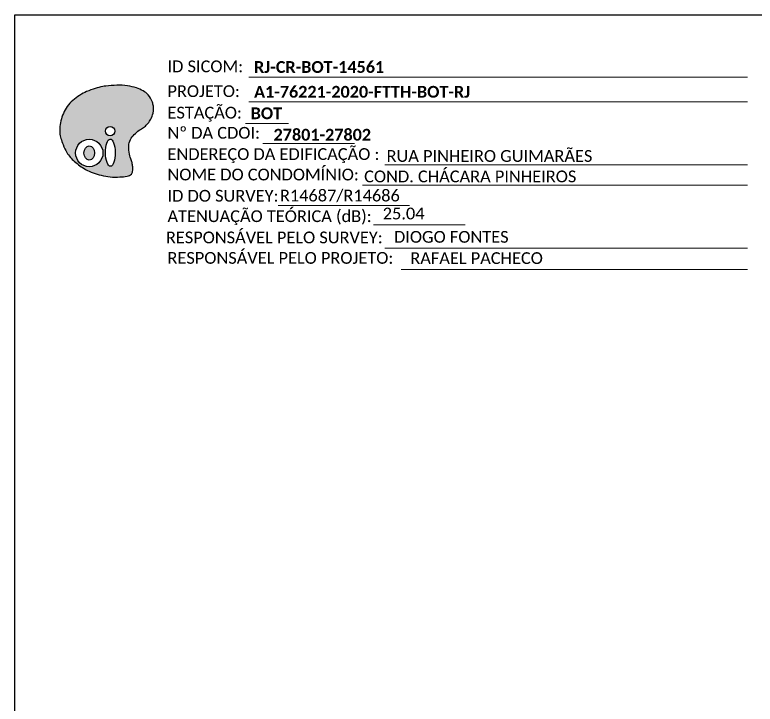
# Model space of a CAD drawing. Header units: millimetres. Extents: x 688550 to 690417, y 7458888 to 7459543.
# Drawn here: x 689490.3 to 689666.3, y 7459379.4 to 7459543.2 of the extents above; entities that cross this region are included whole.
import ezdxf
from ezdxf.enums import TextEntityAlignment as Align

# ---------------------------------------------------------------- set-up
doc = ezdxf.new("R2010")
doc.units = ezdxf.units.MM
doc.header["$LTSCALE"] = 3
doc.header["$MEASUREMENT"] = 0
doc.styles.add('WMF-Calibri0', font='calibri.ttf')
doc.styles.add('WMF-Calibri1', font='calibrib.ttf')

# ---------------------------------------------------------------- blocks, each defined once
blk = doc.blocks.new('OI')
h = blk.add_hatch(color=40)
edge = h.paths.add_edge_path()
edge.add_spline(control_points=[(4.352, -0.671), (3.924, -0.992), (3.259, -1.501), (2.812, -2.595), (2.898, -3.503), (3.058, -4.274), (3.313, -4.851), (3.374, -5.387), (3.404, -5.881), (3.204, -6.395), (2.54, -6.612), (1.652, -6.633), (0.55, -6.671), (-0.559, -6.424), (-1.608, -6.141), (-2.775, -5.605), (-3.919, -4.768), (-4.891, -3.696), (-5.342, -2.648), (-5.602, -1.941), (-5.845, -0.956), (-5.708, 0.468), (-5.098, 2.023), (-4.143, 3.016), (-3.298, 3.615), (-2.366, 4.158), (-1.364, 4.442), (-0.562, 4.704), (0.794, 4.853), (2.235, 4.968), (3.79, 4.573), (4.666, 4.21), (5.436, 3.65), (5.762, 2.995), (6.035, 2.214), (6.01, 1.456), (5.718, 0.636), (5.313, 0.075), (4.875, -0.377), (4.508, -0.555), (4.352, -0.671)], knot_values=[0, 0, 0, 0, 1.60434, 2.417191, 3.427595, 4.282808, 4.776746, 5.304182, 5.888771, 6.258406, 6.858137, 7.79129, 8.986195, 10.124242, 11.187857, 12.242908, 13.953784, 15.414161, 16.515391, 17.349188, 17.675853, 19.552021, 21.515531, 22.568638, 23.63245, 24.621084, 25.782718, 26.745347, 27.142653, 29.870543, 31.004649, 31.921532, 32.709589, 33.801391, 34.042471, 35.192333, 35.971461, 36.628871, 37.254359, 37.836911, 37.836911, 37.836911, 37.836911], degree=3, periodic=0)
h.paths.add_polyline_path([(1.129, -0.874, -1), (-0.045, -0.874, -1)], flags=16)
edge = h.paths.add_edge_path(flags=16)
edge.add_ellipse((0.562, -3.586), major_axis=(-0.023, 1.71), ratio=0.361305, start_angle=0, end_angle=360)
h.paths.add_polyline_path([(-0.362, -3.62, -1), (-3.798, -3.62, -1)], flags=16)
edge = h.paths.add_edge_path(flags=0)
edge.add_ellipse((-2.08, -3.62), major_axis=(0, 0.885), ratio=0.758294, start_angle=0, end_angle=360)
at = {"color": 40}
for centre, radius in [((0.542, -0.874), 0.587), ((-2.08, -3.62), 1.718)]:
    blk.add_circle(centre, radius, dxfattribs=at)
blk.add_ellipse((-2.08, -3.62), major_axis=(0, 0.885), ratio=0.758294, start_param=-3.141592653589792, end_param=3.141592653589792, dxfattribs=at)
blk.add_ellipse((0.562, -3.586), major_axis=(-0.023, 1.71), ratio=0.361305, dxfattribs=at)
at = {"color": 40, "start_tangent": (-0.800898, -0.598801), "end_tangent": (-0.800898, -0.598801)}
blk.add_spline([(4.352, -0.671), (3.196, -1.783), (2.897, -2.539), (2.922, -3.549), (3.119, -4.381), (3.285, -4.847), (3.367, -5.368), (3.355, -5.952), (3.202, -6.289), (2.662, -6.549), (1.733, -6.633), (0.538, -6.62), (-0.581, -6.41), (-1.602, -6.112), (-2.561, -5.673), (-3.947, -4.67), (-4.894, -3.558), (-5.366, -2.563), (-5.639, -1.775), (-5.716, -1.458), (-5.627, 0.416), (-4.845, 2.218), (-4.126, 2.987), (-3.268, 3.616), (-2.402, 4.093), (-1.302, 4.468), (-0.373, 4.717), (0.022, 4.768), (2.749, 4.8), (3.85, 4.527), (4.689, 4.158), (5.312, 3.675), (5.853, 2.727), (5.93, 2.498), (5.936, 1.348), (5.669, 0.616), (5.294, 0.076), (4.843, -0.357), (4.352, -0.671)], degree=3, dxfattribs=at)

msp = doc.modelspace()

# ---------------------------------------------------------------- linework, layer by layer
msp.add_lwpolyline([(689490.27, 7459543.25), (690416.91, 7459543.25), (690416.91, 7458888.05), (689490.27, 7458888.05)], close=True)
at = {"color": 7, "lineweight": 0}
for points in [[(689545.9, 7459528.43), (689664.42, 7459528.43)], [(689545.9, 7459522.55), (689664.42, 7459522.55)], [(689545.1, 7459517.43), (689555.31, 7459517.43)], [(689549.25, 7459512.64), (689571, 7459512.64)], [(689578.22, 7459507.59), (689664.42, 7459507.59)], [(689572.9, 7459502.74), (689664.42, 7459502.74)], [(689552.87, 7459497.96), (689584.09, 7459497.96)], [(689575.54, 7459493.33), (689597.29, 7459493.33)], [(689578.22, 7459487.78), (689664.42, 7459487.78)], [(689582.1, 7459482.73), (689664.42, 7459482.73)]]:
    msp.add_lwpolyline(points, dxfattribs=at)

# ---------------------------------------------------------------- block references
at = {"color": 7, "xscale": 1.893721323205648, "yscale": 1.89372132346034, "zscale": 1.893721323255789, "rotation": 0.1532896162826221}
msp.add_blockref('OI', (689511.89, 7459517.28), dxfattribs=at)

# ---------------------------------------------------------------- texts
at = {"color": 7, "lineweight": 0, "style": 'WMF-Calibri0'}
for s, height, p in [('ID SICOM:', 2.797, (689526.56, 7459529.6)), ('PROJETO:', 2.797, (689526.56, 7459523.71)), ('ESTAÇÃO:', 2.797, (689526.56, 7459518.6)), ('Nº DA CDOI:', 2.7966, (689526.56, 7459513.81)), ('ENDEREÇO DA EDIFICAÇÃO :', 2.7966, (689526.56, 7459508.76)), ('NOME DO CONDOMÍNIO:', 2.7966, (689526.56, 7459503.9)), ('ID DO SURVEY:', 2.7966, (689526.56, 7459498.85)), ('ATENUAÇÃO TEÓRICA (dB):', 2.7966, (689526.56, 7459494)), ('RESPONSÁVEL PELO SURVEY:', 2.7966, (689526.18, 7459488.95)), ('RESPONSÁVEL PELO PROJETO:', 2.7966, (689526.56, 7459484.09))]:
    msp.add_text(s, height=height, dxfattribs=at).set_placement(p)
at = {"color": 7}
for s, height, style, p in [('RJ-CR-BOT-14561', 2.7966, 'WMF-Calibri1', (689547.14, 7459529.45)), ('A1-76221-2020-FTTH-BOT-RJ', 2.7966, 'WMF-Calibri1', (689547.14, 7459523.56)), ('BOT', 2.797, 'WMF-Calibri1', (689546.34, 7459518.45)), ('RUA PINHEIRO GUIMARÃES ', 2.7966, 'WMF-Calibri0', (689578.63, 7459508.31)), ('COND. CHÁCARA PINHEIROS', 2.7966, 'WMF-Calibri0', (689573.31, 7459503.45)), ('R14687/R14686', 2.7966, 'WMF-Calibri0', (689553.28, 7459498.91)), ('25.04', 2.797, 'WMF-Calibri0', (689577.72, 7459494.64)), ('DIOGO FONTES', 2.7966, 'WMF-Calibri0', (689580.4, 7459489.09)), ('RAFAEL PACHECO', 2.7966, 'WMF-Calibri0', (689584.28, 7459484.04))]:
    msp.add_text(s, height=height, dxfattribs=dict(at, style=style)).set_placement(p)
at = {"color": 7, "style": 'WMF-Calibri1'}
msp.add_text('27801-27802', height=2.7966, dxfattribs=at).set_placement((689563.36, 7459513.36), align=Align.CENTER)

doc.saveas('drawing.dxf')
